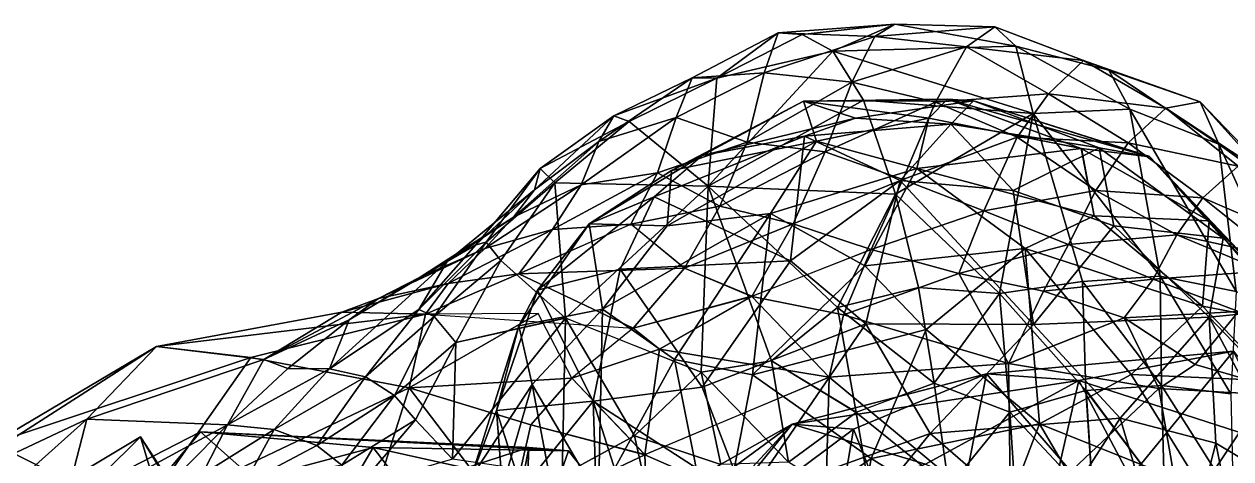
# Model space of a CAD drawing. Header units: metres. Extents: x -17 to 48, y -1 to 120.
# Drawn here: x -4.59 to 4.21, y 32.19 to 35.36 of the extents above; entities that cross this region are included whole.
import ezdxf

# ---------------------------------------------------------------- set-up
doc = ezdxf.new("R2010")
doc.units = ezdxf.units.M

msp = doc.modelspace()

# ---------------------------------------------------------------- linework, layer by layer
for points in [[(0.465945, 34.9636, -6.4119), (0.284428, 34.965, -5.33457), (0.912737, 35.2943, -5.4194), (0.912837, 35.2944, -5.4193)], [(0.810236, 35.0033, -4.42875), (0.912737, 35.2943, -5.4194), (0.284428, 34.965, -5.33457), (0.284528, 34.9651, -5.33447)], [(0.912737, 35.2943, -5.4194), (1.08714, 35.2828, -6.31368), (0.465945, 34.9636, -6.4119), (0.466045, 34.9637, -6.4118)], [(0.912737, 35.2943, -5.4194), (0.810236, 35.0033, -4.42875), (1.61672, 35.2677, -5.0645), (1.61682, 35.2678, -5.0644)], [(1.08714, 35.2828, -6.31368), (0.912737, 35.2943, -5.4194), (1.76411, 35.3577, -6.09178), (1.76421, 35.3578, -6.09168)], [(1.61672, 35.2677, -5.0645), (1.76411, 35.3577, -6.09178), (0.912737, 35.2943, -5.4194), (0.912837, 35.2944, -5.4193)], [(1.31001, 35.161, -7.21087), (1.08714, 35.2828, -6.31368), (1.76411, 35.3577, -6.09178), (1.76421, 35.3578, -6.09168)], [(1.31001, 35.161, -7.21087), (1.76411, 35.3577, -6.09178), (2.64471, 35.1976, -6.79651), (2.64481, 35.1977, -6.79641)], [(2.49343, 35.3377, -5.75425), (1.76411, 35.3577, -6.09178), (1.61672, 35.2677, -5.0645), (1.61682, 35.2678, -5.0644)], [(2.49343, 35.3377, -5.75425), (1.61672, 35.2677, -5.0645), (2.28543, 35.1929, -4.69589), (2.28553, 35.193, -4.69579)], [(1.76411, 35.3577, -6.09178), (2.49343, 35.3377, -5.75425), (2.64471, 35.1976, -6.79651), (2.64481, 35.1977, -6.79641)], [(3.13851, 35.0928, -5.35906), (2.49343, 35.3377, -5.75425), (2.28543, 35.1929, -4.69589), (2.28553, 35.193, -4.69579)], [(3.32261, 35.0227, -6.3632), (2.64471, 35.1976, -6.79651), (2.49343, 35.3377, -5.75425), (2.49353, 35.3378, -5.75415)], [(3.32261, 35.0227, -6.3632), (2.49343, 35.3377, -5.75425), (3.13851, 35.0928, -5.35906), (3.13861, 35.0929, -5.35896)], [(1.08714, 35.2828, -6.31368), (1.31001, 35.161, -7.21087), (0.465945, 34.9636, -6.4119), (0.466045, 34.9637, -6.4118)], [(1.44973, 34.9339, -4.0965), (1.61672, 35.2677, -5.0645), (0.810236, 35.0033, -4.42875), (0.810336, 35.0034, -4.42865)], [(2.64471, 35.1976, -6.79651), (2.77194, 34.7066, -7.87863), (1.31001, 35.161, -7.21087), (1.31011, 35.1611, -7.21077)], [(2.28543, 35.1929, -4.69589), (1.61672, 35.2677, -5.0645), (1.44973, 34.9339, -4.0965), (1.44983, 34.934, -4.0964)], [(3.47625, 34.7375, -7.38139), (2.77194, 34.7066, -7.87863), (2.64471, 35.1976, -6.79651), (2.64481, 35.1977, -6.79641)], [(3.47625, 34.7375, -7.38139), (2.64471, 35.1976, -6.79651), (3.32261, 35.0227, -6.3632), (3.32271, 35.0228, -6.3631)], [(1.31001, 35.161, -7.21087), (1.53459, 34.8022, -8.15784), (0.40192, 34.1751, -8.22017), (0.40202, 34.1752, -8.22007)], [(0.465945, 34.9636, -6.4119), (1.31001, 35.161, -7.21087), (0.40192, 34.1751, -8.22017), (0.40202, 34.1752, -8.22007)], [(1.53459, 34.8022, -8.15784), (1.31001, 35.161, -7.21087), (2.77194, 34.7066, -7.87863), (2.77204, 34.7067, -7.87853)], [(2.28543, 35.1929, -4.69589), (1.44973, 34.9339, -4.0965), (2.05972, 34.7887, -3.73665), (2.05982, 34.7888, -3.73655)], [(2.88388, 34.8505, -4.35934), (2.28543, 35.1929, -4.69589), (2.05972, 34.7887, -3.73665), (2.05982, 34.7888, -3.73655)], [(3.13851, 35.0928, -5.35906), (2.28543, 35.1929, -4.69589), (2.88388, 34.8505, -4.35934), (2.88398, 34.8506, -4.35924)], [(3.73819, 34.7457, -4.97639), (3.13851, 35.0928, -5.35906), (2.88388, 34.8505, -4.35934), (2.88398, 34.8506, -4.35924)], [(3.98926, 34.7909, -5.93376), (3.32261, 35.0227, -6.3632), (3.13851, 35.0928, -5.35906), (3.13861, 35.0929, -5.35896)], [(3.98926, 34.7909, -5.93376), (3.13851, 35.0928, -5.35906), (3.73819, 34.7457, -4.97639), (3.73829, 34.7458, -4.97629)], [(4.12471, 34.4822, -6.89298), (3.47625, 34.7375, -7.38139), (3.32261, 35.0227, -6.3632), (3.32271, 35.0228, -6.3631)], [(4.12471, 34.4822, -6.89298), (3.32261, 35.0227, -6.3632), (3.98926, 34.7909, -5.93376), (3.98936, 34.791, -5.93366)], [(-0.394521, 34.5013, -4.67921), (0.167999, 34.6759, -4.33294), (0.284428, 34.965, -5.33457), (0.284528, 34.9651, -5.33447)], [(-0.394521, 34.5013, -4.67921), (0.284428, 34.965, -5.33457), (-0.285012, 34.6901, -5.6831), (-0.284912, 34.6902, -5.683)], [(-0.285012, 34.6901, -5.6831), (0.284428, 34.965, -5.33457), (0.465945, 34.9636, -6.4119), (0.466045, 34.9637, -6.4118)], [(-0.285012, 34.6901, -5.6831), (0.465945, 34.9636, -6.4119), (-0.174796, 34.6479, -6.65557), (-0.174696, 34.648, -6.65547)], [(-0.174796, 34.6479, -6.65557), (0.465945, 34.9636, -6.4119), (0.40192, 34.1751, -8.22017), (0.40202, 34.1752, -8.22007)], [(0.284428, 34.965, -5.33457), (0.167999, 34.6759, -4.33294), (0.810236, 35.0033, -4.42875), (0.810336, 35.0034, -4.42865)], [(0.686141, 34.4967, -3.50382), (0.810236, 35.0033, -4.42875), (0.167999, 34.6759, -4.33294), (0.168099, 34.676, -4.33284)], [(0.810236, 35.0033, -4.42875), (0.686141, 34.4967, -3.50382), (1.44973, 34.9339, -4.0965), (1.44983, 34.934, -4.0964)], [(1.25421, 34.4254, -3.13705), (1.44973, 34.9339, -4.0965), (0.686141, 34.4967, -3.50382), (0.686241, 34.4968, -3.50372)], [(2.05972, 34.7887, -3.73665), (1.44973, 34.9339, -4.0965), (1.25421, 34.4254, -3.13705), (1.25431, 34.4255, -3.13695)], [(2.88388, 34.8505, -4.35934), (2.05972, 34.7887, -3.73665), (2.6553, 34.5336, -3.42135), (2.6554, 34.5337, -3.42125)], [(3.4648, 34.4923, -4.038), (2.88388, 34.8505, -4.35934), (2.6553, 34.5336, -3.42135), (2.6554, 34.5337, -3.42125)], [(3.73819, 34.7457, -4.97639), (2.88388, 34.8505, -4.35934), (3.4648, 34.4923, -4.038), (3.4649, 34.4924, -4.0379)], [(1.53459, 34.8022, -8.15784), (1.76871, 34.1172, -8.87522), (0.40192, 34.1751, -8.22017), (0.40202, 34.1752, -8.22007)], [(2.05972, 34.7887, -3.73665), (1.25421, 34.4254, -3.13705), (1.82177, 34.2236, -2.82294), (1.82187, 34.2237, -2.82284)], [(1.76871, 34.1172, -8.87522), (1.53459, 34.8022, -8.15784), (2.77194, 34.7066, -7.87863), (2.77204, 34.7067, -7.87853)], [(2.6553, 34.5336, -3.42135), (2.05972, 34.7887, -3.73665), (1.82177, 34.2236, -2.82294), (1.82187, 34.2237, -2.82284)], [(4.46163, 34.2691, -5.54568), (3.98926, 34.7909, -5.93376), (3.73819, 34.7457, -4.97639), (3.73829, 34.7458, -4.97629)], [(4.6539, 34.1019, -6.46466), (4.12471, 34.4822, -6.89298), (3.98926, 34.7909, -5.93376), (3.98936, 34.791, -5.93366)], [(4.6539, 34.1019, -6.46466), (3.98926, 34.7909, -5.93376), (4.46163, 34.2691, -5.54568), (4.46173, 34.2692, -5.54558)], [(-0.864774, 34.1502, -4.98561), (-0.394521, 34.5013, -4.67921), (-0.285012, 34.6901, -5.6831), (-0.284912, 34.6902, -5.683)], [(-0.864774, 34.1502, -4.98561), (-0.285012, 34.6901, -5.6831), (-0.823593, 34.3058, -5.95781), (-0.823493, 34.3059, -5.95771)], [(-0.823593, 34.3058, -5.95781), (-0.285012, 34.6901, -5.6831), (-0.174796, 34.6479, -6.65557), (-0.174696, 34.648, -6.65547)], [(-0.524231, 34.1866, -3.74635), (0.032618, 34.2744, -3.42538), (0.167999, 34.6759, -4.33294), (0.168099, 34.676, -4.33284)], [(-0.524231, 34.1866, -3.74635), (0.167999, 34.6759, -4.33294), (-0.394521, 34.5013, -4.67921), (-0.394421, 34.5014, -4.67911)], [(0.167999, 34.6759, -4.33294), (0.032618, 34.2744, -3.42538), (0.686141, 34.4967, -3.50382), (0.686241, 34.4968, -3.50372)], [(2.5259, 33.3935, -9.24746), (1.76871, 34.1172, -8.87522), (2.77194, 34.7066, -7.87863), (2.77204, 34.7067, -7.87853)], [(3.13135, 33.4797, -9.00539), (2.5259, 33.3935, -9.24746), (2.77194, 34.7066, -7.87863), (2.77204, 34.7067, -7.87853)], [(3.69733, 33.5186, -8.62634), (2.77194, 34.7066, -7.87863), (3.47625, 34.7375, -7.38139), (3.47635, 34.7376, -7.38129)], [(3.69733, 33.5186, -8.62634), (3.13135, 33.4797, -9.00539), (2.77194, 34.7066, -7.87863), (2.77204, 34.7067, -7.87853)], [(4.26605, 34.3225, -4.63978), (3.73819, 34.7457, -4.97639), (3.4648, 34.4923, -4.038), (3.4649, 34.4924, -4.0379)], [(3.47625, 34.7375, -7.38139), (4.12471, 34.4822, -6.89298), (4.25211, 33.4087, -8.22258), (4.25221, 33.4088, -8.22248)], [(3.47625, 34.7375, -7.38139), (4.25211, 33.4087, -8.22258), (3.69733, 33.5186, -8.62634), (3.69743, 33.5187, -8.62624)], [(4.46163, 34.2691, -5.54568), (3.73819, 34.7457, -4.97639), (4.26605, 34.3225, -4.63978), (4.26615, 34.3226, -4.63968)], [(-0.823593, 34.3058, -5.95781), (-0.174796, 34.6479, -6.65557), (-0.715583, 34.2013, -6.90967), (-0.715483, 34.2014, -6.90957)], [(-0.715583, 34.2013, -6.90967), (-0.174796, 34.6479, -6.65557), (0.40192, 34.1751, -8.22017), (0.40202, 34.1752, -8.22007)], [(-1.01715, 33.9496, -4.07313), (-0.524231, 34.1866, -3.74635), (-0.394521, 34.5013, -4.67921), (-0.394421, 34.5014, -4.67911)], [(-1.01715, 33.9496, -4.07313), (-0.394521, 34.5013, -4.67921), (-0.864774, 34.1502, -4.98561), (-0.864674, 34.1503, -4.98551)], [(0.486699, 34.03, -2.56755), (0.686141, 34.4967, -3.50382), (0.032618, 34.2744, -3.42538), (0.032717, 34.2745, -3.42528)], [(0.686141, 34.4967, -3.50382), (0.486699, 34.03, -2.56755), (1.25421, 34.4254, -3.13705), (1.25431, 34.4255, -3.13695)], [(2.6553, 34.5336, -3.42135), (1.82177, 34.2236, -2.82294), (2.41296, 33.9973, -2.56436), (2.41306, 33.9974, -2.56426)], [(3.22929, 34.1454, -3.1628), (2.6553, 34.5336, -3.42135), (2.41296, 33.9973, -2.56436), (2.41306, 33.9974, -2.56426)], [(3.4648, 34.4923, -4.038), (2.6553, 34.5336, -3.42135), (3.22929, 34.1454, -3.1628), (3.22939, 34.1455, -3.1627)], [(4.00886, 34.092, -3.73968), (3.4648, 34.4923, -4.038), (3.22929, 34.1454, -3.1628), (3.22939, 34.1455, -3.1627)], [(4.26605, 34.3225, -4.63978), (3.4648, 34.4923, -4.038), (4.00886, 34.092, -3.73968), (4.00896, 34.0921, -3.73958)], [(1.02283, 33.9018, -2.21355), (1.25421, 34.4254, -3.13705), (0.486699, 34.03, -2.56755), (0.486799, 34.0301, -2.56746)], [(1.82177, 34.2236, -2.82294), (1.25421, 34.4254, -3.13705), (1.02283, 33.9018, -2.21355), (1.02293, 33.9019, -2.21345)], [(4.73548, 33.1461, -7.82345), (4.25211, 33.4087, -8.22258), (4.12471, 34.4822, -6.89298), (4.12481, 34.4823, -6.89288)], [(4.73548, 33.1461, -7.82345), (4.12471, 34.4822, -6.89298), (4.6539, 34.1019, -6.46466), (4.654, 34.102, -6.46456)], [(4.69245, 33.798, -4.33724), (4.26605, 34.3225, -4.63978), (4.00886, 34.092, -3.73968), (4.00896, 34.0921, -3.73958)], [(-1.29288, 33.7486, -5.22624), (-0.864774, 34.1502, -4.98561), (-0.823593, 34.3058, -5.95781), (-0.823493, 34.3059, -5.95771)], [(-1.29288, 33.7486, -5.22624), (-0.823593, 34.3058, -5.95781), (-1.2173, 33.7687, -6.10532), (-1.2172, 33.7688, -6.10522)], [(-1.2173, 33.7687, -6.10532), (-0.823593, 34.3058, -5.95781), (-0.715583, 34.2013, -6.90967), (-0.715483, 34.2014, -6.90957)], [(-0.733583, 33.859, -2.79189), (-0.160574, 33.9001, -2.55239), (0.032618, 34.2744, -3.42538), (0.032717, 34.2745, -3.42528)], [(-0.733583, 33.859, -2.79189), (0.032618, 34.2744, -3.42538), (-0.524231, 34.1866, -3.74635), (-0.524131, 34.1867, -3.74625)], [(0.032618, 34.2744, -3.42538), (-0.160574, 33.9001, -2.55239), (0.486699, 34.03, -2.56755), (0.486799, 34.0301, -2.56746)], [(-1.50098, 33.626, -4.35956), (-1.01715, 33.9496, -4.07313), (-0.864774, 34.1502, -4.98561), (-0.864674, 34.1503, -4.98551)], [(-1.50098, 33.626, -4.35956), (-0.864774, 34.1502, -4.98561), (-1.29288, 33.7486, -5.22624), (-1.29278, 33.7487, -5.22614)], [(-1.22697, 33.7206, -3.1215), (-0.733583, 33.859, -2.79189), (-0.524231, 34.1866, -3.74635), (-0.524131, 34.1867, -3.74625)], [(-1.22697, 33.7206, -3.1215), (-0.524231, 34.1866, -3.74635), (-1.01715, 33.9496, -4.07313), (-1.01705, 33.9497, -4.07303)], [(-1.2173, 33.7687, -6.10532), (-0.715583, 34.2013, -6.90967), (-1.10947, 33.6342, -6.95566), (-1.10937, 33.6343, -6.95556)], [(-0.639099, 33.2147, -8.48577), (-1.10947, 33.6342, -6.95566), (-0.715583, 34.2013, -6.90967), (-0.715483, 34.2014, -6.90957)], [(0.40192, 34.1751, -8.22017), (-0.639099, 33.2147, -8.48577), (-0.715583, 34.2013, -6.90967), (-0.715483, 34.2014, -6.90957)], [(-0.639099, 33.2147, -8.48577), (0.40192, 34.1751, -8.22017), (0.351827, 32.819, -9.68938), (0.351927, 32.8191, -9.68928)], [(0.40192, 34.1751, -8.22017), (0.864564, 32.9014, -9.42306), (0.351827, 32.819, -9.68938), (0.351927, 32.8191, -9.68928)], [(1.34547, 33.2915, -9.48346), (0.864564, 32.9014, -9.42306), (0.40192, 34.1751, -8.22017), (0.40202, 34.1752, -8.22007)], [(0.40192, 34.1751, -8.22017), (1.76871, 34.1172, -8.87522), (1.34547, 33.2915, -9.48346), (1.34557, 33.2916, -9.48336)], [(1.82177, 34.2236, -2.82294), (1.02283, 33.9018, -2.21355), (1.59034, 33.7152, -1.95236), (1.59044, 33.7153, -1.95226)], [(2.41296, 33.9973, -2.56436), (1.82177, 34.2236, -2.82294), (1.59034, 33.7152, -1.95236), (1.59044, 33.7153, -1.95226)], [(3.22929, 34.1454, -3.1628), (2.41296, 33.9973, -2.56436), (3.03056, 33.7496, -2.311), (3.03066, 33.7497, -2.3109)], [(3.81867, 33.8202, -2.8757), (3.22929, 34.1454, -3.1628), (3.03056, 33.7496, -2.311), (3.03066, 33.7497, -2.3109)], [(4.00886, 34.092, -3.73968), (3.22929, 34.1454, -3.1628), (3.81867, 33.8202, -2.8757), (3.81877, 33.8203, -2.8756)], [(1.76871, 34.1172, -8.87522), (1.93531, 33.4367, -9.41345), (1.34547, 33.2915, -9.48346), (1.34557, 33.2916, -9.48336)], [(1.93531, 33.4367, -9.41345), (1.76871, 34.1172, -8.87522), (2.5259, 33.3935, -9.24746), (2.526, 33.3936, -9.24736)], [(4.5446, 33.663, -3.45602), (4.00886, 34.092, -3.73968), (3.81867, 33.8202, -2.8757), (3.81877, 33.8203, -2.8756)], [(4.69245, 33.798, -4.33724), (4.00886, 34.092, -3.73968), (4.5446, 33.663, -3.45602), (4.5447, 33.6631, -3.45592)], [(0.229073, 33.5773, -1.61063), (0.486699, 34.03, -2.56755), (-0.160574, 33.9001, -2.55239), (-0.160474, 33.9002, -2.55229)], [(0.486699, 34.03, -2.56755), (0.229073, 33.5773, -1.61063), (1.02283, 33.9018, -2.21355), (1.02293, 33.9019, -2.21345)], [(2.41296, 33.9973, -2.56436), (1.59034, 33.7152, -1.95236), (2.22939, 33.5395, -1.73649), (2.22949, 33.5396, -1.73639)], [(3.03056, 33.7496, -2.311), (2.41296, 33.9973, -2.56436), (2.22939, 33.5395, -1.73649), (2.22949, 33.5396, -1.73639)], [(-1.69679, 33.5132, -3.4741), (-1.22697, 33.7206, -3.1215), (-1.01715, 33.9496, -4.07313), (-1.01705, 33.9497, -4.07303)], [(-1.69679, 33.5132, -3.4741), (-1.01715, 33.9496, -4.07313), (-1.50098, 33.626, -4.35956), (-1.50088, 33.6261, -4.35946)], [(-0.979494, 33.5372, -1.87216), (0.229073, 33.5773, -1.61063), (-0.160574, 33.9001, -2.55239), (-0.160474, 33.9002, -2.55229)], [(-0.160574, 33.9001, -2.55239), (-0.733583, 33.859, -2.79189), (-0.979494, 33.5372, -1.87216), (-0.979394, 33.5373, -1.87206)], [(0.720643, 33.3727, -1.20394), (1.02283, 33.9018, -2.21355), (0.229073, 33.5773, -1.61063), (0.229173, 33.5774, -1.61053)], [(1.59034, 33.7152, -1.95236), (1.02283, 33.9018, -2.21355), (0.720643, 33.3727, -1.20394), (0.720743, 33.3728, -1.20384)], [(-1.49432, 33.4655, -2.16688), (-0.979494, 33.5372, -1.87216), (-0.733583, 33.859, -2.79189), (-0.733483, 33.8591, -2.79179)], [(-1.49432, 33.4655, -2.16688), (-0.733583, 33.859, -2.79189), (-1.22697, 33.7206, -3.1215), (-1.22687, 33.7207, -3.1214)], [(3.81867, 33.8202, -2.8757), (3.03056, 33.7496, -2.311), (3.64628, 33.4976, -2.01973), (3.64638, 33.4977, -2.01963)], [(4.45331, 33.5557, -2.55754), (3.81867, 33.8202, -2.8757), (3.64628, 33.4976, -2.01973), (3.64638, 33.4977, -2.01963)], [(4.5446, 33.663, -3.45602), (3.81867, 33.8202, -2.8757), (4.45331, 33.5557, -2.55754), (4.45341, 33.5558, -2.55744)], [(-2.00103, 33.3566, -2.61757), (-1.49432, 33.4655, -2.16688), (-1.22697, 33.7206, -3.1215), (-1.22687, 33.7207, -3.1214)], [(-2.00103, 33.3566, -2.61757), (-1.22697, 33.7206, -3.1215), (-1.69679, 33.5132, -3.4741), (-1.69669, 33.5133, -3.474)], [(-1.70677, 33.2776, -5.3322), (-1.29288, 33.7486, -5.22624), (-1.2173, 33.7687, -6.10532), (-1.2172, 33.7688, -6.10522)], [(-1.70677, 33.2776, -5.3322), (-1.2173, 33.7687, -6.10532), (-1.59602, 33.2261, -6.19194), (-1.59592, 33.2262, -6.19184)], [(-1.50098, 33.626, -4.35956), (-1.29288, 33.7486, -5.22624), (-1.70677, 33.2776, -5.3322), (-1.70667, 33.2777, -5.3321)], [(-1.59602, 33.2261, -6.19194), (-1.2173, 33.7687, -6.10532), (-1.10947, 33.6342, -6.95566), (-1.10937, 33.6343, -6.95556)], [(1.59034, 33.7152, -1.95236), (0.720643, 33.3727, -1.20394), (1.38984, 33.2377, -1.11723), (1.38994, 33.2378, -1.11713)], [(1.59034, 33.7152, -1.95236), (1.38984, 33.2377, -1.11723), (2.22939, 33.5395, -1.73649), (2.22949, 33.5396, -1.73639)], [(3.03056, 33.7496, -2.311), (2.22939, 33.5395, -1.73649), (2.84623, 33.4107, -1.48416), (2.84633, 33.4108, -1.48406)], [(3.64628, 33.4976, -2.01973), (3.03056, 33.7496, -2.311), (2.84623, 33.4107, -1.48416), (2.84633, 33.4108, -1.48406)], [(-2.35918, 32.8441, -4.58779), (-2.21611, 33.2002, -3.61719), (-1.50098, 33.626, -4.35956), (-1.50088, 33.6261, -4.35946)], [(-2.35918, 32.8441, -4.58779), (-1.50098, 33.626, -4.35956), (-1.70677, 33.2776, -5.3322), (-1.70667, 33.2777, -5.3321)], [(-2.21611, 33.2002, -3.61719), (-1.69679, 33.5132, -3.4741), (-1.50098, 33.626, -4.35956), (-1.50088, 33.6261, -4.35946)], [(-1.59602, 33.2261, -6.19194), (-1.10947, 33.6342, -6.95566), (-1.43777, 33.0365, -7.03604), (-1.43767, 33.0366, -7.03594)], [(-1.43777, 33.0365, -7.03604), (-1.10947, 33.6342, -6.95566), (-0.639099, 33.2147, -8.48577), (-0.638999, 33.2148, -8.48567)], [(-1.6596, 33.2426, -1.19897), (-0.144817, 33.1398, -0.614643), (-0.979494, 33.5372, -1.87216), (-0.979394, 33.5373, -1.87206)], [(-0.979494, 33.5372, -1.87216), (-1.49432, 33.4655, -2.16688), (-1.6596, 33.2426, -1.19897), (-1.6595, 33.2427, -1.19887)], [(-0.144817, 33.1398, -0.614643), (0.229073, 33.5773, -1.61063), (-0.979494, 33.5372, -1.87216), (-0.979394, 33.5373, -1.87206)], [(0.229073, 33.5773, -1.61063), (-0.144817, 33.1398, -0.614643), (0.720643, 33.3727, -1.20394), (0.720743, 33.3728, -1.20384)], [(1.38984, 33.2377, -1.11723), (2.59322, 32.8831, -0.508646), (2.22939, 33.5395, -1.73649), (2.22949, 33.5396, -1.73639)], [(2.84623, 33.4107, -1.48416), (2.22939, 33.5395, -1.73649), (2.59322, 32.8831, -0.508646), (2.59332, 32.8832, -0.508546)], [(4.45331, 33.5557, -2.55754), (3.64628, 33.4976, -2.01973), (4.26916, 33.2633, -1.69401), (4.26926, 33.2634, -1.69391)], [(-2.26841, 33.258, -2.22593), (-1.6596, 33.2426, -1.19897), (-1.49432, 33.4655, -2.16688), (-1.49422, 33.4656, -2.16678)], [(-1.49432, 33.4655, -2.16688), (-2.00103, 33.3566, -2.61757), (-2.26841, 33.258, -2.22593), (-2.26831, 33.2581, -2.22583)], [(-2.00103, 33.3566, -2.61757), (-1.69679, 33.5132, -3.4741), (-2.21611, 33.2002, -3.61719), (-2.21601, 33.2003, -3.61709)], [(1.93531, 33.4367, -9.41345), (2.05078, 32.7383, -9.95074), (1.34547, 33.2915, -9.48346), (1.34557, 33.2916, -9.48336)], [(2.05078, 32.7383, -9.95074), (1.93531, 33.4367, -9.41345), (2.5259, 33.3935, -9.24746), (2.526, 33.3936, -9.24736)], [(3.15715, 32.6872, -9.57963), (2.5259, 33.3935, -9.24746), (3.13135, 33.4797, -9.00539), (3.13145, 33.4798, -9.00529)], [(3.64628, 33.4976, -2.01973), (2.84623, 33.4107, -1.48416), (3.43482, 33.2164, -1.1774), (3.43492, 33.2165, -1.1773)], [(3.70827, 32.7232, -9.23047), (3.13135, 33.4797, -9.00539), (3.69733, 33.5186, -8.62634), (3.69743, 33.5187, -8.62624)], [(3.70827, 32.7232, -9.23047), (3.15715, 32.6872, -9.57963), (3.13135, 33.4797, -9.00539), (3.13145, 33.4798, -9.00529)], [(4.26916, 33.2633, -1.69401), (3.64628, 33.4976, -2.01973), (3.43482, 33.2164, -1.1774), (3.43492, 33.2165, -1.1773)], [(4.21364, 32.6628, -8.85146), (3.70827, 32.7232, -9.23047), (3.69733, 33.5186, -8.62634), (3.69743, 33.5187, -8.62624)], [(4.21364, 32.6628, -8.85146), (3.69733, 33.5186, -8.62634), (4.25211, 33.4087, -8.22258), (4.25221, 33.4088, -8.22248)], [(-2.83806, 32.9128, -3.17031), (-2.26841, 33.258, -2.22593), (-2.00103, 33.3566, -2.61757), (-2.00093, 33.3567, -2.61747)], [(-2.83806, 32.9128, -3.17031), (-2.00103, 33.3566, -2.61757), (-2.21611, 33.2002, -3.61719), (-2.21601, 33.2003, -3.61709)], [(-0.144817, 33.1398, -0.614643), (0.048042, 32.987, -0.310334), (0.720643, 33.3727, -1.20394), (0.720743, 33.3728, -1.20384)], [(0.048042, 32.987, -0.310334), (1.28529, 32.7826, -0.267978), (0.720643, 33.3727, -1.20394), (0.720743, 33.3728, -1.20384)], [(1.38984, 33.2377, -1.11723), (0.720643, 33.3727, -1.20394), (1.28529, 32.7826, -0.267978), (1.28539, 32.7827, -0.267878)], [(2.5259, 33.3935, -9.24746), (2.60062, 32.5273, -9.84379), (2.05078, 32.7383, -9.95074), (2.05088, 32.7384, -9.95063)], [(3.15715, 32.6872, -9.57963), (2.60062, 32.5273, -9.84379), (2.5259, 33.3935, -9.24746), (2.526, 33.3936, -9.24736)], [(3.43482, 33.2164, -1.1774), (2.84623, 33.4107, -1.48416), (2.59322, 32.8831, -0.508646), (2.59332, 32.8832, -0.508546)], [(-1.70677, 33.2776, -5.3322), (-2.09667, 32.7846, -5.40954), (-2.35918, 32.8441, -4.58779), (-2.35908, 32.8442, -4.58769)], [(-2.09667, 32.7846, -5.40954), (-1.70677, 33.2776, -5.3322), (-1.59602, 33.2261, -6.19194), (-1.59592, 33.2262, -6.19184)], [(0.864564, 32.9014, -9.42306), (1.34547, 33.2915, -9.48346), (1.48217, 32.5267, -10.1226), (1.48227, 32.5268, -10.1225)], [(1.48217, 32.5267, -10.1226), (1.34547, 33.2915, -9.48346), (2.05078, 32.7383, -9.95074), (2.05088, 32.7384, -9.95063)], [(4.26916, 33.2633, -1.69401), (3.43482, 33.2164, -1.1774), (3.95333, 32.875, -1.00981), (3.95342, 32.8751, -1.00971)], [(4.26916, 33.2633, -1.69401), (3.95333, 32.875, -1.00981), (4.76832, 32.6396, -1.00671), (4.76842, 32.6397, -1.00661)], [(-1.6596, 33.2426, -1.19897), (-2.26841, 33.258, -2.22593), (-3.61935, 33.0065, -1.19591), (-3.61925, 33.0066, -1.19581)], [(-2.26841, 33.258, -2.22593), (-2.83806, 32.9128, -3.17031), (-3.61935, 33.0065, -1.19591), (-3.61925, 33.0066, -1.19581)], [(-3.61935, 33.0065, -1.19591), (-2.93352, 32.926, 0.080662), (-1.6596, 33.2426, -1.19897), (-1.6595, 33.2427, -1.19887)], [(-2.93352, 32.926, 0.080662), (-1.77814, 32.7064, 1.19722), (-1.6596, 33.2426, -1.19897), (-1.6595, 33.2427, -1.19887)], [(-2.21611, 33.2002, -3.61719), (-2.66363, 32.8465, -3.75385), (-2.83806, 32.9128, -3.17031), (-2.83796, 32.9128, -3.17021)], [(-2.35918, 32.8441, -4.58779), (-2.66363, 32.8465, -3.75385), (-2.21611, 33.2002, -3.61719), (-2.21601, 33.2003, -3.61709)], [(-2.09667, 32.7846, -5.40954), (-1.59602, 33.2261, -6.19194), (-1.88554, 32.6503, -6.24046), (-1.88544, 32.6504, -6.24036)], [(-1.88554, 32.6503, -6.24046), (-1.59602, 33.2261, -6.19194), (-1.43777, 33.0365, -7.03604), (-1.43767, 33.0366, -7.03594)], [(-0.591791, 32.7749, 0.4225), (-0.837798, 33.2486, 0.123508), (-1.77814, 32.7064, 1.19722), (-1.77804, 32.7065, 1.19732)], [(-0.837798, 33.2486, 0.123508), (-1.6596, 33.2426, -1.19897), (-1.77814, 32.7064, 1.19722), (-1.77804, 32.7065, 1.19732)], [(-1.46325, 32.1856, -8.60709), (-0.639099, 33.2147, -8.48577), (-0.663222, 32.0695, -9.97076), (-0.663122, 32.0696, -9.97066)], [(-0.639099, 33.2147, -8.48577), (-1.46325, 32.1856, -8.60709), (-1.43777, 33.0365, -7.03604), (-1.43767, 33.0366, -7.03594)], [(-0.639099, 33.2147, -8.48577), (-0.134093, 32.3556, -9.83982), (-0.663222, 32.0695, -9.97076), (-0.663122, 32.0696, -9.97066)], [(0.351827, 32.819, -9.68938), (-0.134093, 32.3556, -9.83982), (-0.639099, 33.2147, -8.48577), (-0.638999, 33.2148, -8.48567)], [(1.28529, 32.7826, -0.267978), (2.59322, 32.8831, -0.508646), (1.38984, 33.2377, -1.11723), (1.38994, 33.2378, -1.11713)], [(2.59322, 32.8831, -0.508646), (3.68825, 32.7011, -0.568815), (3.43482, 33.2164, -1.1774), (3.43492, 33.2165, -1.1773)], [(3.95333, 32.875, -1.00981), (3.43482, 33.2164, -1.1774), (3.68825, 32.7011, -0.568815), (3.68835, 32.7012, -0.568715)], [(0.048042, 32.987, -0.310334), (-0.144817, 33.1398, -0.614643), (-0.591791, 32.7749, 0.4225), (-0.591691, 32.775, 0.4226)], [(-5.3303, 31.91, -1.3284), (-4.81228, 32.3028, 0.079439), (-3.61935, 33.0065, -1.19591), (-3.61925, 33.0066, -1.19581)], [(-5.3303, 31.91, -1.3284), (-3.61935, 33.0065, -1.19591), (-4.12828, 32.478, -2.40985), (-4.12818, 32.4781, -2.40975)], [(-4.81228, 32.3028, 0.079439), (-2.93352, 32.926, 0.080662), (-3.61935, 33.0065, -1.19591), (-3.61925, 33.0066, -1.19581)], [(-4.12828, 32.478, -2.40985), (-3.61935, 33.0065, -1.19591), (-2.83806, 32.9128, -3.17031), (-2.83796, 32.9128, -3.17021)], [(-1.88554, 32.6503, -6.24046), (-1.43777, 33.0365, -7.03604), (-1.73121, 32.4715, -7.05257), (-1.73111, 32.4716, -7.05247)], [(-1.46325, 32.1856, -8.60709), (-1.73121, 32.4715, -7.05257), (-1.43777, 33.0365, -7.03604), (-1.43767, 33.0366, -7.03594)], [(-4.81228, 32.3028, 0.079439), (-3.74726, 31.7672, 1.20114), (-2.93352, 32.926, 0.080662), (-2.93342, 32.9261, 0.080762)], [(-2.83806, 32.9128, -3.17031), (-3.10289, 32.4364, -4.20483), (-4.12828, 32.478, -2.40985), (-4.12818, 32.4781, -2.40975)], [(-3.74726, 31.7672, 1.20114), (-1.77814, 32.7064, 1.19722), (-2.93352, 32.926, 0.080662), (-2.93342, 32.9261, 0.080762)], [(-3.10289, 32.4364, -4.20483), (-2.83806, 32.9128, -3.17031), (-2.66363, 32.8465, -3.75385), (-2.66353, 32.8466, -3.75375)], [(-0.058824, 32.218, 1.31701), (0.048042, 32.987, -0.310334), (-0.591791, 32.7749, 0.4225), (-0.591691, 32.775, 0.4226)], [(1.28529, 32.7826, -0.267978), (0.048042, 32.987, -0.310334), (-0.058824, 32.218, 1.31701), (-0.058724, 32.2181, 1.31711)], [(-2.66363, 32.8465, -3.75385), (-2.35918, 32.8441, -4.58779), (-3.10289, 32.4364, -4.20483), (-3.10279, 32.4365, -4.20473)], [(-2.35918, 32.8441, -4.58779), (-2.76246, 32.4013, -4.75197), (-3.10289, 32.4364, -4.20483), (-3.10279, 32.4365, -4.20473)], [(-2.76246, 32.4013, -4.75197), (-2.35918, 32.8441, -4.58779), (-2.09667, 32.7846, -5.40954), (-2.09657, 32.7847, -5.40944)], [(0.351827, 32.819, -9.68938), (0.864564, 32.9014, -9.42306), (0.986884, 32.1641, -10.1374), (0.986984, 32.1642, -10.1373)], [(0.864564, 32.9014, -9.42306), (1.48217, 32.5267, -10.1226), (0.986884, 32.1641, -10.1374), (0.986984, 32.1642, -10.1373)], [(2.59322, 32.8831, -0.508646), (1.28529, 32.7826, -0.267978), (2.60963, 31.6853, 0.821328), (2.60973, 31.6854, 0.821428)], [(3.68825, 32.7011, -0.568815), (2.59322, 32.8831, -0.508646), (2.60963, 31.6853, 0.821328), (2.60973, 31.6854, 0.821428)], [(3.68825, 32.7011, -0.568815), (4.76832, 32.6396, -1.00671), (3.95333, 32.875, -1.00981), (3.95342, 32.8751, -1.00971)], [(-2.76246, 32.4013, -4.75197), (-2.09667, 32.7846, -5.40954), (-2.4524, 32.2848, -5.52157), (-2.4523, 32.2849, -5.52147)], [(-2.4524, 32.2848, -5.52157), (-2.09667, 32.7846, -5.40954), (-1.88554, 32.6503, -6.24046), (-1.88544, 32.6504, -6.24036)], [(-0.890647, 32.4357, 1.15351), (-0.591791, 32.7749, 0.4225), (-1.77814, 32.7064, 1.19722), (-1.77804, 32.7065, 1.19732)], [(-0.591791, 32.7749, 0.4225), (-0.890647, 32.4357, 1.15351), (-0.058824, 32.218, 1.31701), (-0.058724, 32.2181, 1.31711)], [(-0.134093, 32.3556, -9.83982), (0.351827, 32.819, -9.68938), (0.495433, 32.1468, -10.5059), (0.495533, 32.1469, -10.5058)], [(-0.058824, 32.218, 1.31701), (1.25279, 31.6431, 1.10962), (1.28529, 32.7826, -0.267978), (1.28539, 32.7827, -0.267878)], [(0.351827, 32.819, -9.68938), (0.986884, 32.1641, -10.1374), (0.495433, 32.1468, -10.5059), (0.495533, 32.1469, -10.5058)], [(1.25279, 31.6431, 1.10962), (2.60963, 31.6853, 0.821328), (1.28529, 32.7826, -0.267978), (1.28539, 32.7827, -0.267878)], [(2.05078, 32.7383, -9.95074), (2.15697, 31.9806, -10.5655), (1.48217, 32.5267, -10.1226), (1.48227, 32.5268, -10.1225)], [(2.15697, 31.9806, -10.5655), (2.05078, 32.7383, -9.95074), (2.60062, 32.5273, -9.84379), (2.60072, 32.5274, -9.84369)], [(-3.74726, 31.7672, 1.20114), (-2.3768, 30.8189, 2.08596), (-1.77814, 32.7064, 1.19722), (-1.77804, 32.7065, 1.19732)], [(-2.4524, 32.2848, -5.52157), (-1.88554, 32.6503, -6.24046), (-2.26837, 32.1416, -6.32676), (-2.26827, 32.1417, -6.32666)], [(-1.77814, 32.7064, 1.19722), (-2.3768, 30.8189, 2.08596), (-1.0497, 31.7484, 1.62879), (-1.0496, 31.7485, 1.62889)], [(-2.26837, 32.1416, -6.32676), (-1.88554, 32.6503, -6.24046), (-1.73121, 32.4715, -7.05257), (-1.73111, 32.4716, -7.05247)], [(-1.0497, 31.7484, 1.62879), (-0.890647, 32.4357, 1.15351), (-1.77814, 32.7064, 1.19722), (-1.77804, 32.7065, 1.19732)], [(3.21029, 31.8783, -10.2012), (2.60062, 32.5273, -9.84379), (3.15715, 32.6872, -9.57963), (3.15725, 32.6873, -9.57953)], [(2.60963, 31.6853, 0.821328), (3.89283, 31.5216, 0.498995), (3.68825, 32.7011, -0.568815), (3.68835, 32.7012, -0.568715)], [(3.7301, 31.9229, -9.85573), (3.15715, 32.6872, -9.57963), (3.70827, 32.7232, -9.23047), (3.70837, 32.7233, -9.23037)], [(3.7301, 31.9229, -9.85573), (3.21029, 31.8783, -10.2012), (3.15715, 32.6872, -9.57963), (3.15725, 32.6873, -9.57953)], [(4.76832, 32.6396, -1.00671), (3.68825, 32.7011, -0.568815), (3.89283, 31.5216, 0.498995), (3.89293, 31.5217, 0.499095)], [(4.23082, 31.8955, -9.49693), (3.7301, 31.9229, -9.85573), (3.70827, 32.7232, -9.23047), (3.70837, 32.7233, -9.23037)], [(4.23082, 31.8955, -9.49693), (3.70827, 32.7232, -9.23047), (4.21364, 32.6628, -8.85146), (4.21374, 32.6629, -8.85136)], [(3.89283, 31.5216, 0.498995), (5.05502, 31.3275, -0.004233), (4.76832, 32.6396, -1.00671), (4.76842, 32.6397, -1.00661)], [(-5.52913, 31.2239, -2.68204), (-5.3303, 31.91, -1.3284), (-4.12828, 32.478, -2.40985), (-4.12818, 32.4781, -2.40975)], [(-5.52913, 31.2239, -2.68204), (-4.12828, 32.478, -2.40985), (-4.30861, 31.7813, -3.53585), (-4.30851, 31.7814, -3.53575)], [(-4.30861, 31.7813, -3.53585), (-4.12828, 32.478, -2.40985), (-3.10289, 32.4364, -4.20483), (-3.10279, 32.4365, -4.20473)], [(-2.26837, 32.1416, -6.32676), (-1.73121, 32.4715, -7.05257), (-2.14816, 31.986, -7.14442), (-2.14806, 31.9861, -7.14432)], [(-2.14816, 31.986, -7.14442), (-1.73121, 32.4715, -7.05257), (-1.46325, 32.1856, -8.60709), (-1.46315, 32.1857, -8.60699)], [(0.986884, 32.1641, -10.1374), (1.48217, 32.5267, -10.1226), (1.60735, 31.7773, -10.7735), (1.60746, 31.7774, -10.7734)], [(1.60735, 31.7773, -10.7735), (1.48217, 32.5267, -10.1226), (2.15697, 31.9806, -10.5655), (2.15707, 31.9807, -10.5654)], [(2.60062, 32.5273, -9.84379), (2.65868, 31.6753, -10.4492), (2.15697, 31.9806, -10.5655), (2.15707, 31.9807, -10.5654)], [(3.21029, 31.8783, -10.2012), (2.65868, 31.6753, -10.4492), (2.60062, 32.5273, -9.84379), (2.60072, 32.5274, -9.84369)], [(-4.34371, 31.1825, -4.74783), (-4.30861, 31.7813, -3.53585), (-3.10289, 32.4364, -4.20483), (-3.10279, 32.4365, -4.20473)], [(-3.10289, 32.4364, -4.20483), (-3.28846, 32.0739, -5.31455), (-4.34371, 31.1825, -4.74783), (-4.34361, 31.1826, -4.74773)], [(-3.28846, 32.0739, -5.31455), (-3.10289, 32.4364, -4.20483), (-2.76246, 32.4013, -4.75197), (-2.76236, 32.4014, -4.75187)], [(-2.97969, 32.0059, -5.67126), (-3.28846, 32.0739, -5.31455), (-2.76246, 32.4013, -4.75197), (-2.76236, 32.4014, -4.75187)], [(-2.4524, 32.2848, -5.52157), (-2.97969, 32.0059, -5.67126), (-2.76246, 32.4013, -4.75197), (-2.76236, 32.4014, -4.75187)], [(-0.890647, 32.4357, 1.15351), (-1.0497, 31.7484, 1.62879), (-0.058824, 32.218, 1.31701), (-0.058724, 32.2181, 1.31711)], [(-5.5239, 30.8032, 1.00799), (-3.74726, 31.7672, 1.20114), (-4.81228, 32.3028, 0.079439), (-4.81218, 32.3029, 0.079539)], [(-0.663222, 32.0695, -9.97076), (-0.134093, 32.3556, -9.83982), (-0.00714, 31.776, -10.6195), (-0.00704, 31.7761, -10.6194)], [(-0.134093, 32.3556, -9.83982), (0.495433, 32.1468, -10.5059), (-0.00714, 31.776, -10.6195), (-0.00704, 31.7761, -10.6194)], [(-2.97969, 32.0059, -5.67126), (-2.4524, 32.2848, -5.52157), (-2.26837, 32.1416, -6.32676), (-2.26827, 32.1417, -6.32666)], [(0.009074, 30.5386, 2.32749), (-0.058824, 32.218, 1.31701), (-1.0497, 31.7484, 1.62879), (-1.0496, 31.7485, 1.62889)], [(0.009074, 30.5386, 2.32749), (1.25279, 31.6431, 1.10962), (-0.058824, 32.218, 1.31701), (-0.058724, 32.2181, 1.31711)]]:
    msp.add_3dface(points)
at = {"layer": '1'}
for points in [[(0.133792, 34.2898, -6.15184), (0.359608, 34.4007, -5.176), (1.09711, 34.7968, -5.69488), (1.09721, 34.7969, -5.69478)], [(0.133792, 34.2898, -6.15184), (1.09711, 34.7968, -5.69488), (1.19234, 34.5043, -7.12818), (1.19244, 34.5044, -7.12808)], [(0.359608, 34.4007, -5.176), (1.47663, 34.6716, -4.88692), (1.09711, 34.7968, -5.69488), (1.09721, 34.7969, -5.69478)], [(2.01006, 34.6723, -6.90565), (1.09711, 34.7968, -5.69488), (2.14811, 34.8109, -6.18643), (2.14821, 34.811, -6.18633)], [(2.33578, 34.7985, -5.48942), (2.14811, 34.8109, -6.18643), (1.09711, 34.7968, -5.69488), (1.09721, 34.7969, -5.69478)], [(2.33578, 34.7985, -5.48942), (1.09711, 34.7968, -5.69488), (1.47663, 34.6716, -4.88692), (1.47673, 34.6717, -4.88682)], [(2.01006, 34.6723, -6.90565), (1.19234, 34.5043, -7.12818), (1.09711, 34.7968, -5.69488), (1.09721, 34.7969, -5.69478)], [(2.33578, 34.7985, -5.48942), (1.47663, 34.6716, -4.88692), (2.17266, 34.6272, -4.66003), (2.17276, 34.6273, -4.65992)], [(2.01006, 34.6723, -6.90565), (2.14811, 34.8109, -6.18643), (3.12306, 34.4501, -6.86251), (3.12316, 34.4502, -6.86241)], [(3.62169, 34.3912, -5.87608), (3.12306, 34.4501, -6.86251), (2.14811, 34.8109, -6.18643), (2.14821, 34.811, -6.18633)], [(2.33578, 34.7985, -5.48942), (3.62169, 34.3912, -5.87608), (2.14811, 34.8109, -6.18643), (2.14821, 34.811, -6.18633)], [(2.33578, 34.7985, -5.48942), (2.17266, 34.6272, -4.66003), (3.25332, 34.4552, -5.24834), (3.25342, 34.4553, -5.24824)], [(2.33578, 34.7985, -5.48942), (3.25332, 34.4552, -5.24834), (3.62169, 34.3912, -5.87608), (3.62179, 34.3913, -5.87598)], [(1.10446, 34.5401, -4.56411), (1.47663, 34.6716, -4.88692), (0.359608, 34.4007, -5.176), (0.359708, 34.4008, -5.1759)], [(1.10446, 34.5401, -4.56411), (2.17266, 34.6272, -4.66003), (1.47663, 34.6716, -4.88692), (1.47673, 34.6717, -4.88682)], [(2.01006, 34.6723, -6.90565), (1.92339, 34.3044, -7.83468), (1.19234, 34.5043, -7.12818), (1.19244, 34.5044, -7.12808)], [(2.01006, 34.6723, -6.90565), (3.12306, 34.4501, -6.86251), (1.92339, 34.3044, -7.83468), (1.92349, 34.3045, -7.83458)], [(1.10446, 34.5401, -4.56411), (1.80164, 34.2164, -3.76355), (2.17266, 34.6272, -4.66003), (2.17276, 34.6273, -4.65992)], [(2.17266, 34.6272, -4.66003), (1.80164, 34.2164, -3.76355), (2.62601, 34.1441, -3.82978), (2.62611, 34.1442, -3.82968)], [(2.17266, 34.6272, -4.66003), (2.62601, 34.1441, -3.82978), (3.25332, 34.4552, -5.24834), (3.25342, 34.4553, -5.24824)], [(0.009549, 34.098, -4.59534), (1.00145, 33.632, -3.35562), (1.10446, 34.5401, -4.56411), (1.10456, 34.5402, -4.56401)], [(0.009549, 34.098, -4.59534), (1.10446, 34.5401, -4.56411), (0.359608, 34.4007, -5.176), (0.359708, 34.4008, -5.1759)], [(0.856114, 33.9772, -7.85417), (0.102897, 33.8857, -7.21259), (1.19234, 34.5043, -7.12818), (1.19244, 34.5044, -7.12808)], [(0.133792, 34.2898, -6.15184), (1.19234, 34.5043, -7.12818), (0.102897, 33.8857, -7.21259), (0.102997, 33.8858, -7.21249)], [(0.856114, 33.9772, -7.85417), (1.19234, 34.5043, -7.12818), (1.92339, 34.3044, -7.83468), (1.92349, 34.3045, -7.83458)], [(1.10446, 34.5401, -4.56411), (1.00145, 33.632, -3.35562), (1.80164, 34.2164, -3.76355), (1.80174, 34.2165, -3.76345)], [(3.21758, 33.9599, -7.61749), (1.92339, 34.3044, -7.83468), (3.12306, 34.4501, -6.86251), (3.12316, 34.4502, -6.86241)], [(3.35922, 33.8859, -3.95141), (3.25332, 34.4552, -5.24834), (2.62601, 34.1441, -3.82978), (2.62611, 34.1442, -3.82968)], [(3.62169, 34.3912, -5.87608), (4.05552, 33.9227, -6.57817), (3.12306, 34.4501, -6.86251), (3.12316, 34.4502, -6.86241)], [(3.21758, 33.9599, -7.61749), (3.12306, 34.4501, -6.86251), (4.05552, 33.9227, -6.57817), (4.05562, 33.9228, -6.57807)], [(3.35922, 33.8859, -3.95141), (4.15781, 33.7959, -4.95987), (3.25332, 34.4552, -5.24834), (3.25342, 34.4553, -5.24824)], [(3.62169, 34.3912, -5.87608), (3.25332, 34.4552, -5.24834), (4.15781, 33.7959, -4.95987), (4.15791, 33.796, -4.95977)], [(0.133792, 34.2898, -6.15184), (-0.465179, 33.9019, -6.12341), (0.359608, 34.4007, -5.176), (0.359708, 34.4008, -5.1759)], [(0.009549, 34.098, -4.59534), (0.359608, 34.4007, -5.176), (-0.465179, 33.9019, -6.12341), (-0.465079, 33.902, -6.12331)], [(3.62169, 34.3912, -5.87608), (4.67546, 33.281, -5.50526), (4.05552, 33.9227, -6.57817), (4.05562, 33.9228, -6.57807)], [(3.62169, 34.3912, -5.87608), (4.15781, 33.7959, -4.95987), (4.67546, 33.281, -5.50526), (4.67556, 33.2811, -5.50516)], [(0.133792, 34.2898, -6.15184), (0.102897, 33.8857, -7.21259), (-0.465179, 33.9019, -6.12341), (-0.465079, 33.902, -6.12331)], [(1.54482, 33.594, -8.55561), (0.856114, 33.9772, -7.85417), (1.92339, 34.3044, -7.83468), (1.92349, 34.3045, -7.83458)], [(1.54482, 33.594, -8.55561), (1.92339, 34.3044, -7.83468), (2.71424, 33.7215, -8.16109), (2.71434, 33.7216, -8.16099)], [(3.21758, 33.9599, -7.61749), (2.71424, 33.7215, -8.16109), (1.92339, 34.3044, -7.83468), (1.92349, 34.3045, -7.83458)], [(1.00145, 33.632, -3.35562), (1.55215, 33.1731, -3.06416), (1.80164, 34.2164, -3.76355), (1.80174, 34.2165, -3.76345)], [(1.80164, 34.2164, -3.76355), (1.55215, 33.1731, -3.06416), (2.77472, 33.1679, -3.19427), (2.77482, 33.168, -3.19417)], [(1.80164, 34.2164, -3.76355), (2.77472, 33.1679, -3.19427), (2.62601, 34.1441, -3.82978), (2.62611, 34.1442, -3.82968)], [(3.35922, 33.8859, -3.95141), (2.62601, 34.1441, -3.82978), (2.77472, 33.1679, -3.19427), (2.77482, 33.168, -3.19417)], [(0.009549, 34.098, -4.59534), (-0.841662, 33.4186, -5.17912), (-0.240404, 33.5698, -4.1309), (-0.240304, 33.5699, -4.1308)], [(0.009549, 34.098, -4.59534), (-0.465179, 33.9019, -6.12341), (-0.841662, 33.4186, -5.17912), (-0.841562, 33.4187, -5.17902)], [(0.009549, 34.098, -4.59534), (-0.240404, 33.5698, -4.1309), (1.00145, 33.632, -3.35562), (1.00155, 33.6321, -3.35552)], [(-0.369021, 33.2782, -7.6063), (0.102897, 33.8857, -7.21259), (0.856114, 33.9772, -7.85417), (0.856214, 33.9773, -7.85406)], [(-0.369021, 33.2782, -7.6063), (0.856114, 33.9772, -7.85417), (0.15678, 32.9111, -8.49067), (0.15688, 32.9112, -8.49057)], [(0.726507, 32.7992, -8.82415), (0.15678, 32.9111, -8.49067), (0.856114, 33.9772, -7.85417), (0.856214, 33.9773, -7.85406)], [(0.726507, 32.7992, -8.82415), (0.856114, 33.9772, -7.85417), (1.54482, 33.594, -8.55561), (1.54492, 33.5941, -8.55551)], [(-0.979596, 33.1568, -6.32534), (-0.841662, 33.4186, -5.17912), (-0.465179, 33.9019, -6.12341), (-0.465079, 33.902, -6.12331)], [(-0.369021, 33.2782, -7.6063), (-0.979596, 33.1568, -6.32534), (-0.465179, 33.9019, -6.12341), (-0.465079, 33.902, -6.12331)], [(-0.369021, 33.2782, -7.6063), (-0.465179, 33.9019, -6.12341), (0.102897, 33.8857, -7.21259), (0.102997, 33.8858, -7.21249)], [(3.21758, 33.9599, -7.61749), (4.00633, 33.3001, -7.59828), (2.71424, 33.7215, -8.16109), (2.71434, 33.7216, -8.16099)], [(3.35922, 33.8859, -3.95141), (2.77472, 33.1679, -3.19427), (4.05539, 33.2199, -4.19402), (4.05549, 33.22, -4.19392)], [(3.21758, 33.9599, -7.61749), (4.05552, 33.9227, -6.57817), (4.00633, 33.3001, -7.59828), (4.00643, 33.3002, -7.59818)], [(3.35922, 33.8859, -3.95141), (4.05539, 33.2199, -4.19402), (4.15781, 33.7959, -4.95987), (4.15791, 33.796, -4.95977)], [(4.05552, 33.9227, -6.57817), (4.69973, 33.1673, -6.33326), (4.00633, 33.3001, -7.59828), (4.00643, 33.3002, -7.59818)], [(4.67546, 33.281, -5.50526), (4.69973, 33.1673, -6.33326), (4.05552, 33.9227, -6.57817), (4.05562, 33.9228, -6.57807)], [(4.67546, 33.281, -5.50526), (4.15781, 33.7959, -4.95987), (4.05539, 33.2199, -4.19402), (4.05549, 33.22, -4.19392)], [(1.54482, 33.594, -8.55561), (2.71424, 33.7215, -8.16109), (1.9913, 33.13, -8.88216), (1.9914, 33.1301, -8.88206)], [(2.81833, 32.4429, -8.90699), (1.9913, 33.13, -8.88216), (2.71424, 33.7215, -8.16109), (2.71434, 33.7216, -8.16099)], [(2.71424, 33.7215, -8.16109), (4.00633, 33.3001, -7.59828), (3.48679, 32.8034, -8.52632), (3.48689, 32.8035, -8.52622)], [(2.81833, 32.4429, -8.90699), (2.71424, 33.7215, -8.16109), (3.48679, 32.8034, -8.52632), (3.48689, 32.8035, -8.52622)], [(1.00145, 33.632, -3.35562), (-0.240404, 33.5698, -4.1309), (0.357989, 32.7109, -3.30249), (0.358089, 32.711, -3.30239)], [(1.00145, 33.632, -3.35562), (0.357989, 32.7109, -3.30249), (1.55215, 33.1731, -3.06416), (1.55225, 33.1732, -3.06406)], [(-0.437244, 32.6087, -3.91716), (-0.240404, 33.5698, -4.1309), (-0.841662, 33.4186, -5.17912), (-0.841562, 33.4187, -5.17902)], [(-0.437244, 32.6087, -3.91716), (0.357989, 32.7109, -3.30249), (-0.240404, 33.5698, -4.1309), (-0.240304, 33.5699, -4.1308)], [(0.726507, 32.7992, -8.82415), (1.54482, 33.594, -8.55561), (1.9913, 33.13, -8.88216), (1.9914, 33.1301, -8.88206)], [(-1.14166, 32.5405, -5.13098), (-0.437244, 32.6087, -3.91716), (-0.841662, 33.4186, -5.17912), (-0.841562, 33.4187, -5.17902)], [(-1.14166, 32.5405, -5.13098), (-0.841662, 33.4186, -5.17912), (-0.979596, 33.1568, -6.32534), (-0.979496, 33.1569, -6.32524)], [(-0.369021, 33.2782, -7.6063), (-0.882007, 32.7308, -7.30076), (-0.979596, 33.1568, -6.32534), (-0.979496, 33.1569, -6.32524)], [(-0.369021, 33.2782, -7.6063), (-0.398397, 31.9021, -8.15859), (-0.882007, 32.7308, -7.30076), (-0.881907, 32.7309, -7.30066)], [(-0.369021, 33.2782, -7.6063), (0.15678, 32.9111, -8.49067), (-0.398397, 31.9021, -8.15859), (-0.398297, 31.9022, -8.15849)], [(4.52631, 32.756, -7.45793), (3.48679, 32.8034, -8.52632), (4.00633, 33.3001, -7.59828), (4.00643, 33.3002, -7.59818)], [(4.52631, 32.756, -7.45793), (4.00633, 33.3001, -7.59828), (4.69973, 33.1673, -6.33326), (4.69983, 33.1674, -6.33316)], [(4.67546, 33.281, -5.50526), (4.05539, 33.2199, -4.19402), (4.87372, 32.3665, -5.08122), (4.87382, 32.3666, -5.08112)], [(0.674967, 31.8882, -3.29472), (1.55215, 33.1731, -3.06416), (0.357989, 32.7109, -3.30249), (0.358089, 32.711, -3.30239)], [(0.674967, 31.8882, -3.29472), (2.02108, 32.3727, -3.05177), (1.55215, 33.1731, -3.06416), (1.55225, 33.1732, -3.06406)], [(2.02108, 32.3727, -3.05177), (2.77472, 33.1679, -3.19427), (1.55215, 33.1731, -3.06416), (1.55225, 33.1732, -3.06406)], [(3.40525, 32.4834, -3.25075), (4.05539, 33.2199, -4.19402), (2.77472, 33.1679, -3.19427), (2.77482, 33.168, -3.19417)], [(3.40525, 32.4834, -3.25075), (4.10456, 32.3018, -3.70981), (4.05539, 33.2199, -4.19402), (4.05549, 33.22, -4.19392)], [(4.7429, 31.9205, -4.6701), (4.87372, 32.3665, -5.08122), (4.05539, 33.2199, -4.19402), (4.05549, 33.22, -4.19392)], [(4.7429, 31.9205, -4.6701), (4.05539, 33.2199, -4.19402), (4.10456, 32.3018, -3.70981), (4.10466, 32.3019, -3.70971)], [(-0.979596, 33.1568, -6.32534), (-0.882007, 32.7308, -7.30076), (-1.32688, 32.0517, -6.08726), (-1.32678, 32.0518, -6.08716)], [(-1.14166, 32.5405, -5.13098), (-0.979596, 33.1568, -6.32534), (-1.32688, 32.0517, -6.08726), (-1.32678, 32.0518, -6.08716)], [(0.726507, 32.7992, -8.82415), (1.9913, 33.13, -8.88216), (1.58987, 32.1891, -9.04033), (1.58997, 32.1892, -9.04023)], [(2.81833, 32.4429, -8.90699), (1.58987, 32.1891, -9.04033), (1.9913, 33.13, -8.88216), (1.9914, 33.1301, -8.88206)], [(3.40525, 32.4834, -3.25075), (2.77472, 33.1679, -3.19427), (2.02108, 32.3727, -3.05177), (2.02118, 32.3728, -3.05167)], [(0.455816, 31.4135, -8.58761), (-0.398397, 31.9021, -8.15859), (0.15678, 32.9111, -8.49067), (0.15688, 32.9112, -8.49057)], [(0.726507, 32.7992, -8.82415), (0.455816, 31.4135, -8.58761), (0.15678, 32.9111, -8.49067), (0.15688, 32.9112, -8.49057)], [(0.726507, 32.7992, -8.82415), (1.58987, 32.1891, -9.04033), (0.455816, 31.4135, -8.58761), (0.455916, 31.4136, -8.58751)], [(2.81833, 32.4429, -8.90699), (3.48679, 32.8034, -8.52632), (4.00195, 31.9695, -8.18926), (4.00205, 31.9696, -8.18916)], [(4.52631, 32.756, -7.45793), (4.00195, 31.9695, -8.18926), (3.48679, 32.8034, -8.52632), (3.48689, 32.8035, -8.52622)], [(4.52631, 32.756, -7.45793), (4.7804, 31.8344, -7.02819), (4.00195, 31.9695, -8.18926), (4.00205, 31.9696, -8.18916)], [(-1.17669, 31.7068, -6.81351), (-1.32688, 32.0517, -6.08726), (-0.882007, 32.7308, -7.30076), (-0.881907, 32.7309, -7.30066)], [(-0.610952, 31.3028, -7.64681), (-1.17669, 31.7068, -6.81351), (-0.882007, 32.7308, -7.30076), (-0.881907, 32.7309, -7.30066)], [(-0.610952, 31.3028, -7.64681), (-0.882007, 32.7308, -7.30076), (-0.398397, 31.9021, -8.15859), (-0.398297, 31.9022, -8.15849)], [(0.674967, 31.8882, -3.29472), (0.357989, 32.7109, -3.30249), (-0.437244, 32.6087, -3.91716), (-0.437144, 32.6088, -3.91706)], [(-1.14166, 32.5405, -5.13098), (-0.956557, 31.9647, -4.59492), (-0.437244, 32.6087, -3.91716), (-0.437144, 32.6088, -3.91706)], [(-0.437244, 32.6087, -3.91716), (-0.956557, 31.9647, -4.59492), (-0.386551, 31.0572, -4.08678), (-0.386451, 31.0573, -4.08668)], [(0.031615, 31.1307, -3.67092), (0.674967, 31.8882, -3.29472), (-0.437244, 32.6087, -3.91716), (-0.437144, 32.6088, -3.91706)], [(0.031615, 31.1307, -3.67092), (-0.437244, 32.6087, -3.91716), (-0.386551, 31.0572, -4.08678), (-0.386451, 31.0573, -4.08668)], [(-1.14166, 32.5405, -5.13098), (-1.32688, 32.0517, -6.08726), (-1.02901, 31.0756, -5.50062), (-1.02891, 31.0757, -5.50052)], [(-1.14166, 32.5405, -5.13098), (-1.02901, 31.0756, -5.50062), (-0.956557, 31.9647, -4.59492), (-0.956457, 31.9648, -4.59482)], [(3.40525, 32.4834, -3.25075), (2.02108, 32.3727, -3.05177), (2.86389, 31.6402, -3.41339), (2.86399, 31.6403, -3.41329)], [(3.40525, 32.4834, -3.25075), (2.86389, 31.6402, -3.41339), (3.80567, 31.1432, -3.89033), (3.80577, 31.1433, -3.89023)], [(3.40525, 32.4834, -3.25075), (3.80567, 31.1432, -3.89033), (4.10456, 32.3018, -3.70981), (4.10466, 32.3019, -3.70971)], [(2.81833, 32.4429, -8.90699), (2.50388, 31.6214, -8.98148), (1.58987, 32.1891, -9.04033), (1.58997, 32.1892, -9.04023)], [(2.81833, 32.4429, -8.90699), (3.56843, 31.1639, -8.38994), (2.50388, 31.6214, -8.98148), (2.50398, 31.6215, -8.98138)], [(2.81833, 32.4429, -8.90699), (4.00195, 31.9695, -8.18926), (3.56843, 31.1639, -8.38994), (3.56853, 31.164, -8.38984)], [(0.674967, 31.8882, -3.29472), (1.40078, 31.6084, -3.29257), (2.02108, 32.3727, -3.05177), (2.02118, 32.3728, -3.05167)], [(2.02108, 32.3727, -3.05177), (1.40078, 31.6084, -3.29257), (2.86389, 31.6402, -3.41339), (2.86399, 31.6403, -3.41329)], [(4.36786, 30.9807, -4.46618), (4.10456, 32.3018, -3.70981), (3.80567, 31.1432, -3.89033), (3.80577, 31.1433, -3.89023)], [(4.7429, 31.9205, -4.6701), (4.10456, 32.3018, -3.70981), (4.36786, 30.9807, -4.46618), (4.36796, 30.9808, -4.46608)], [(1.58987, 32.1891, -9.04033), (1.43701, 31.3161, -8.93839), (0.455816, 31.4135, -8.58761), (0.455916, 31.4136, -8.58751)], [(1.58987, 32.1891, -9.04033), (2.50388, 31.6214, -8.98148), (1.43701, 31.3161, -8.93839), (1.43711, 31.3162, -8.93829)]]:
    msp.add_3dface(points, dxfattribs=at)
at = {"layer": '2'}
for points in [[(3.28667, 31.8189, -2.9124), (2.43172, 32.8066, -2.3759), (4.23206, 32.9731, -2.38668), (4.23216, 32.9732, -2.38658)], [(3.1041, 32.7588, -1.3601), (4.23206, 32.9731, -2.38668), (2.43172, 32.8066, -2.3759), (2.43182, 32.8067, -2.3758)], [(3.1041, 32.7588, -1.3601), (4.57371, 32.2855, -1.38789), (4.23206, 32.9731, -2.38668), (4.23216, 32.9732, -2.38658)], [(3.28667, 31.8189, -2.9124), (4.23206, 32.9731, -2.38668), (5.09342, 31.8828, -2.30323), (5.09352, 31.8829, -2.30313)], [(1.46114, 32.403, -2.56101), (1.01571, 32.44, -1.23477), (2.43172, 32.8066, -2.3759), (2.43182, 32.8067, -2.3758)], [(3.1041, 32.7588, -1.3601), (2.43172, 32.8066, -2.3759), (1.01571, 32.44, -1.23477), (1.01581, 32.4401, -1.23467)], [(3.1041, 32.7588, -1.3601), (1.01571, 32.44, -1.23477), (1.98611, 32.1478, -0.384434), (1.98621, 32.1479, -0.384334)], [(1.46114, 32.403, -2.56101), (2.43172, 32.8066, -2.3759), (2.0562, 30.896, -2.92928), (2.0563, 30.8961, -2.92918)], [(2.88115, 31.7772, -0.102266), (3.1041, 32.7588, -1.3601), (1.98611, 32.1478, -0.384434), (1.98621, 32.1479, -0.384334)], [(3.28667, 31.8189, -2.9124), (2.0562, 30.896, -2.92928), (2.43172, 32.8066, -2.3759), (2.43182, 32.8067, -2.3758)], [(2.88115, 31.7772, -0.102266), (3.8479, 31.356, -0.062248), (3.1041, 32.7588, -1.3601), (3.1042, 32.7589, -1.36)], [(3.1041, 32.7588, -1.3601), (3.8479, 31.356, -0.062248), (4.57371, 32.2855, -1.38789), (4.57381, 32.2856, -1.38779)], [(-0.552955, 31.289, -1.3149), (0.262676, 31.6255, -0.508618), (1.01571, 32.44, -1.23477), (1.01581, 32.4401, -1.23467)], [(-0.552955, 31.289, -1.3149), (1.01571, 32.44, -1.23477), (-0.390569, 31.6501, -2.59952), (-0.390469, 31.6502, -2.59942)], [(0.245324, 31.4952, -2.91342), (-0.390569, 31.6501, -2.59952), (1.01571, 32.44, -1.23477), (1.01581, 32.4401, -1.23467)], [(0.245324, 31.4952, -2.91342), (1.01571, 32.44, -1.23477), (1.46114, 32.403, -2.56101), (1.46124, 32.4031, -2.56091)], [(0.245324, 31.4952, -2.91342), (1.46114, 32.403, -2.56101), (1.13033, 30.4621, -3.07378), (1.13043, 30.4622, -3.07368)], [(1.01571, 32.44, -1.23477), (0.262676, 31.6255, -0.508618), (1.98611, 32.1478, -0.384434), (1.98621, 32.1479, -0.384334)], [(1.13033, 30.4621, -3.07378), (1.46114, 32.403, -2.56101), (2.0562, 30.896, -2.92928), (2.0563, 30.8961, -2.92918)], [(4.8992, 31.4786, -0.929608), (4.57371, 32.2855, -1.38789), (3.8479, 31.356, -0.062248), (3.848, 31.3561, -0.062148)]]:
    msp.add_3dface(points, dxfattribs=at)
at = {"layer": '6'}
for points in [[(-3.29847, 32.3837, -1.30521), (-2.56245, 31.7301, -2.94369), (-4.32569, 31.8566, -1.7975), (-4.32559, 31.8567, -1.7974)], [(-3.29847, 32.3837, -1.30521), (-4.32569, 31.8566, -1.7975), (-3.78389, 31.8066, 0.282742), (-3.78379, 31.8067, 0.282842)], [(-3.29847, 32.3837, -1.30521), (-3.78389, 31.8066, 0.282742), (-2.04088, 32.2697, 0.773914), (-2.04078, 32.2698, 0.774014)], [(-0.617339, 32.2448, -0.306234), (-0.905221, 32.2701, -1.49452), (-3.29847, 32.3837, -1.30521), (-3.29837, 32.3838, -1.30511)], [(-0.617339, 32.2448, -0.306234), (-3.29847, 32.3837, -1.30521), (-2.04088, 32.2697, 0.773914), (-2.04078, 32.2698, 0.774014)], [(-3.29847, 32.3837, -1.30521), (-0.905221, 32.2701, -1.49452), (-2.56245, 31.7301, -2.94369), (-2.56235, 31.7302, -2.94359)], [(-3.73745, 32.3491, -0.934511), (-2.73252, 30.7115, -1.38821), (-4.83413, 31.263, -0.096679), (-4.83403, 31.2631, -0.096579)], [(-3.73745, 32.3491, -0.934511), (-4.83413, 31.263, -0.096679), (-3.06248, 30.0807, -1.18007), (-3.06238, 30.0808, -1.17997)], [(-3.73745, 32.3491, -0.934511), (-4.38105, 31.9616, -0.212584), (-2.5472, 30.5185, 0.380323), (-2.5471, 30.5186, 0.380423)], [(-3.73745, 32.3491, -0.934511), (-3.06248, 30.0807, -1.18007), (-4.38105, 31.9616, -0.212584), (-4.38095, 31.9617, -0.212484)], [(-3.73745, 32.3491, -0.934511), (-2.5472, 30.5185, 0.380323), (-2.73252, 30.7115, -1.38821), (-2.73242, 30.7116, -1.38811)], [(-3.78389, 31.8066, 0.282742), (-3.12622, 30.4156, 1.52262), (-2.04088, 32.2697, 0.773914), (-2.04078, 32.2698, 0.774014)], [(-3.12622, 30.4156, 1.52262), (-0.744568, 30.5729, -0.300238), (-2.04088, 32.2697, 0.773914), (-2.04078, 32.2698, 0.774014)], [(-0.926219, 31.7185, -3.0229), (-2.56245, 31.7301, -2.94369), (-0.905221, 32.2701, -1.49452), (-0.905121, 32.2702, -1.49442)], [(-0.617339, 32.2448, -0.306234), (-2.04088, 32.2697, 0.773914), (-0.337026, 31.8923, 0.933242), (-0.336926, 31.8924, 0.933342)], [(-0.337026, 31.8923, 0.933242), (-2.04088, 32.2697, 0.773914), (-0.744568, 30.5729, -0.300238), (-0.744468, 30.573, -0.300138)], [(-0.617339, 32.2448, -0.306234), (-1.26433, 30.3909, -0.809706), (-0.905221, 32.2701, -1.49452), (-0.905121, 32.2702, -1.49442)], [(-1.26433, 30.3909, -0.809706), (-0.926219, 31.7185, -3.0229), (-0.905221, 32.2701, -1.49452), (-0.905121, 32.2702, -1.49442)], [(-0.617339, 32.2448, -0.306234), (-0.337026, 31.8923, 0.933242), (-1.26433, 30.3909, -0.809706), (-1.26423, 30.391, -0.809606)]]:
    msp.add_3dface(points, dxfattribs=at)

doc.saveas('drawing.dxf')
